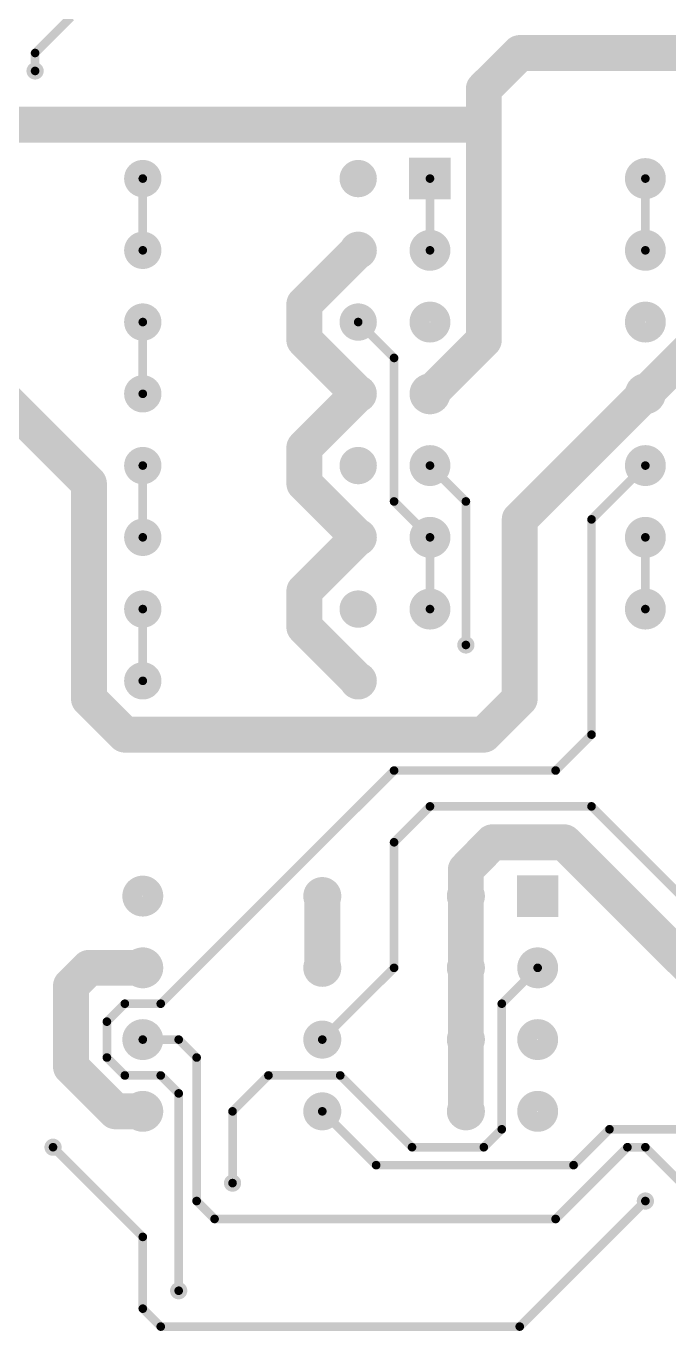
# Model space of a CAD drawing. Extents: x 0.24 to 7.39, y 0.21 to 4.62.
# Drawn here: x 3.933 to 4.829, y 0.215 to 2.034 of the extents above; entities that cross this region are included whole.
import ezdxf

# ---------------------------------------------------------------- set-up
doc = ezdxf.new("R2010")
doc.units = 0

msp = doc.modelspace()

# ---------------------------------------------------------------- linework, layer by layer
at = {"layer": 'BOT'}
for points, const_width in [([(3.996, 2.046), (3.946, 1.996)], 0.012), ([(4.571, 1.946), (4.621, 1.996)], 0.05), ([(4.621, 1.996), (5.446, 1.996)], 0.05), ([(3.946, 1.996), (3.946, 1.971)], 0.012), ([(4.571, 1.896), (4.571, 1.946)], 0.05), ([(3.871, 1.896), (4.571, 1.896)], 0.05), ([(4.571, 1.896), (4.571, 1.596)], 0.05), ([(4.571, 1.596), (4.571, 1.896)], 0.05), ([(4.096, 1.721), (4.096, 1.821)], 0.012), ([(4.496, 1.721), (4.496, 1.821)], 0.012), ([(4.796, 1.721), (4.796, 1.821)], 0.012), ([(4.396, 1.721), (4.321, 1.646)], 0.05), ([(4.321, 1.646), (4.321, 1.596)], 0.05), ([(4.921, 1.646), (4.796, 1.521)], 0.05), ([(4.096, 1.521), (4.096, 1.621)], 0.012), ([(4.321, 1.596), (4.396, 1.521)], 0.05), ([(4.396, 1.621), (4.446, 1.571)], 0.012), ([(4.571, 1.596), (4.496, 1.521)], 0.05), ([(4.496, 1.521), (4.571, 1.596)], 0.05), ([(4.446, 1.571), (4.446, 1.371)], 0.012), ([(4.021, 1.396), (3.896, 1.521)], 0.05), ([(4.396, 1.521), (4.321, 1.446)], 0.05), ([(4.796, 1.521), (4.621, 1.346)], 0.05), ([(4.321, 1.446), (4.321, 1.396)], 0.05), ([(4.021, 1.096), (4.021, 1.396)], 0.05), ([(4.096, 1.321), (4.096, 1.421)], 0.012), ([(4.321, 1.396), (4.396, 1.321)], 0.05), ([(4.546, 1.371), (4.496, 1.421)], 0.012), ([(4.796, 1.421), (4.721, 1.346)], 0.012), ([(4.446, 1.371), (4.496, 1.321)], 0.012), ([(4.546, 1.171), (4.546, 1.371)], 0.012), ([(4.621, 1.346), (4.621, 1.096)], 0.05), ([(4.396, 1.321), (4.321, 1.246)], 0.05), ([(4.721, 1.346), (4.721, 1.046)], 0.012), ([(4.496, 1.221), (4.496, 1.321)], 0.012), ([(4.796, 1.221), (4.796, 1.321)], 0.012), ([(4.321, 1.246), (4.321, 1.196)], 0.05), ([(4.096, 1.121), (4.096, 1.221)], 0.012), ([(4.321, 1.196), (4.396, 1.121)], 0.05), ([(4.071, 1.046), (4.021, 1.096)], 0.05), ([(4.621, 1.096), (4.571, 1.046)], 0.05), ([(4.571, 1.046), (4.071, 1.046)], 0.05), ([(4.721, 1.046), (4.671, 0.996)], 0.012), ([(4.446, 0.996), (4.121, 0.671)], 0.012), ([(4.671, 0.996), (4.446, 0.996)], 0.012), ([(4.446, 0.896), (4.496, 0.946)], 0.012), ([(4.496, 0.946), (4.721, 0.946)], 0.012), ([(4.721, 0.946), (4.846, 0.821)], 0.012), ([(4.583, 0.896), (4.546, 0.858)], 0.05), ([(4.683, 0.896), (4.583, 0.896)], 0.05), ([(4.858, 0.721), (4.683, 0.896)], 0.05), ([(4.446, 0.721), (4.446, 0.896)], 0.012), ([(4.546, 0.858), (4.546, 0.821)], 0.05), ([(4.346, 0.721), (4.346, 0.821)], 0.05), ([(4.546, 0.721), (4.546, 0.821)], 0.05), ([(3.996, 0.696), (4.021, 0.721)], 0.05), ([(4.021, 0.721), (4.096, 0.721)], 0.05), ([(4.546, 0.621), (4.546, 0.721)], 0.05), ([(3.996, 0.583), (3.996, 0.696)], 0.05), ([(4.346, 0.621), (4.446, 0.721)], 0.012), ([(4.646, 0.721), (4.596, 0.671)], 0.012), ([(4.071, 0.671), (4.046, 0.646)], 0.012), ([(4.121, 0.671), (4.071, 0.671)], 0.012), ([(4.596, 0.671), (4.596, 0.496)], 0.012), ([(4.046, 0.646), (4.046, 0.596)], 0.012), ([(4.546, 0.521), (4.546, 0.621)], 0.05), ([(4.096, 0.621), (4.146, 0.621)], 0.012), ([(4.146, 0.621), (4.171, 0.596)], 0.012), ([(4.058, 0.521), (3.996, 0.583)], 0.05), ([(4.046, 0.596), (4.071, 0.571)], 0.012), ([(4.171, 0.596), (4.171, 0.396)], 0.012), ([(4.071, 0.571), (4.121, 0.571)], 0.012), ([(4.121, 0.571), (4.146, 0.546)], 0.012), ([(4.271, 0.571), (4.221, 0.521)], 0.012), ([(4.371, 0.571), (4.271, 0.571)], 0.012), ([(4.471, 0.471), (4.371, 0.571)], 0.012), ([(4.096, 0.521), (4.058, 0.521)], 0.05), ([(4.146, 0.546), (4.146, 0.271)], 0.012), ([(4.221, 0.521), (4.221, 0.421)], 0.012), ([(4.346, 0.521), (4.421, 0.446)], 0.012), ([(4.596, 0.496), (4.571, 0.471)], 0.012), ([(4.696, 0.446), (4.746, 0.496)], 0.012), ([(4.746, 0.496), (4.871, 0.496)], 0.012), ([(4.096, 0.346), (3.971, 0.471)], 0.012), ([(4.571, 0.471), (4.471, 0.471)], 0.012), ([(4.671, 0.371), (4.771, 0.471)], 0.012), ([(4.771, 0.471), (4.796, 0.471)], 0.012), ([(4.796, 0.471), (4.846, 0.421)], 0.012), ([(4.421, 0.446), (4.696, 0.446)], 0.012), ([(4.171, 0.396), (4.196, 0.371)], 0.012), ([(4.796, 0.396), (4.621, 0.221)], 0.012), ([(4.196, 0.371), (4.671, 0.371)], 0.012), ([(4.096, 0.246), (4.096, 0.346)], 0.012), ([(4.121, 0.221), (4.096, 0.246)], 0.012), ([(4.621, 0.221), (4.121, 0.221)], 0.012)]:
    msp.add_lwpolyline(points, dxfattribs=dict(at, const_width=const_width))
for points, const_width in [([(4.6085, 1.996, 1), (4.6335, 1.996, 1)], 0.025), ([(4.6085, 1.996, 1), (4.6335, 1.996, 1)], 0.025), ([(3.943, 1.996, 1), (3.949, 1.996, 1)], 0.006), ([(3.943, 1.996, 1), (3.949, 1.996, 1)], 0.006), ([(3.94, 1.971, 1), (3.952, 1.971, 1)], 0.012), ([(3.943, 1.971, 1), (3.949, 1.971, 1)], 0.006), ([(4.5585, 1.946, 1), (4.5835, 1.946, 1)], 0.025), ([(4.5585, 1.946, 1), (4.5835, 1.946, 1)], 0.025), ([(4.5585, 1.896, 1), (4.5835, 1.896, 1)], 0.025), ([(4.5585, 1.896, 1), (4.5835, 1.896, 1)], 0.025), ([(4.5585, 1.896, 1), (4.5835, 1.896, 1)], 0.025), ([(4.5585, 1.896, 1), (4.5835, 1.896, 1)], 0.025), ([(4.083, 1.821, 1), (4.109, 1.821, 1)], 0.026), ([(4.383, 1.821, 1), (4.409, 1.821, 1)], 0.026), ([(4.782, 1.821, 1), (4.81, 1.821, 1)], 0.029), ([(4.093, 1.821, 1), (4.099, 1.821, 1)], 0.006), ([(4.493, 1.821, 1), (4.499, 1.821, 1)], 0.006), ([(4.793, 1.821, 1), (4.799, 1.821, 1)], 0.006), ([(4.083, 1.721, 1), (4.109, 1.721, 1)], 0.026), ([(4.383, 1.721, 1), (4.409, 1.721, 1)], 0.026), ([(4.3835, 1.721, 1), (4.4085, 1.721, 1)], 0.025), ([(4.482, 1.721, 1), (4.51, 1.721, 1)], 0.029), ([(4.782, 1.721, 1), (4.81, 1.721, 1)], 0.029), ([(4.093, 1.721, 1), (4.099, 1.721, 1)], 0.006), ([(4.493, 1.721, 1), (4.499, 1.721, 1)], 0.006), ([(4.793, 1.721, 1), (4.799, 1.721, 1)], 0.006), ([(4.3085, 1.646, 1), (4.3335, 1.646, 1)], 0.025), ([(4.3085, 1.646, 1), (4.3335, 1.646, 1)], 0.025), ([(4.083, 1.621, 1), (4.109, 1.621, 1)], 0.026), ([(4.383, 1.621, 1), (4.409, 1.621, 1)], 0.026), ([(4.482, 1.621, 1), (4.51, 1.621, 1)], 0.029), ([(4.782, 1.621, 1), (4.81, 1.621, 1)], 0.029), ([(4.093, 1.621, 1), (4.099, 1.621, 1)], 0.006), ([(4.3085, 1.596, 1), (4.3335, 1.596, 1)], 0.025), ([(4.3085, 1.596, 1), (4.3335, 1.596, 1)], 0.025), ([(4.393, 1.621, 1), (4.399, 1.621, 1)], 0.006), ([(4.5585, 1.596, 1), (4.5835, 1.596, 1)], 0.025), ([(4.5585, 1.596, 1), (4.5835, 1.596, 1)], 0.025), ([(4.5585, 1.596, 1), (4.5835, 1.596, 1)], 0.025), ([(4.5585, 1.596, 1), (4.5835, 1.596, 1)], 0.025), ([(4.443, 1.571, 1), (4.449, 1.571, 1)], 0.006), ([(4.443, 1.571, 1), (4.449, 1.571, 1)], 0.006), ([(4.083, 1.521, 1), (4.109, 1.521, 1)], 0.026), ([(4.383, 1.521, 1), (4.409, 1.521, 1)], 0.026), ([(4.3835, 1.521, 1), (4.4085, 1.521, 1)], 0.025), ([(4.3835, 1.521, 1), (4.4085, 1.521, 1)], 0.025), ([(4.482, 1.521, 1), (4.51, 1.521, 1)], 0.029), ([(4.4835, 1.521, 1), (4.5085, 1.521, 1)], 0.025), ([(4.4835, 1.521, 1), (4.5085, 1.521, 1)], 0.025), ([(4.782, 1.521, 1), (4.81, 1.521, 1)], 0.029), ([(4.7835, 1.521, 1), (4.8085, 1.521, 1)], 0.025), ([(4.7835, 1.521, 1), (4.8085, 1.521, 1)], 0.025), ([(4.093, 1.521, 1), (4.099, 1.521, 1)], 0.006), ([(4.3085, 1.446, 1), (4.3335, 1.446, 1)], 0.025), ([(4.3085, 1.446, 1), (4.3335, 1.446, 1)], 0.025), ([(4.083, 1.421, 1), (4.109, 1.421, 1)], 0.026), ([(4.383, 1.421, 1), (4.409, 1.421, 1)], 0.026), ([(4.482, 1.421, 1), (4.51, 1.421, 1)], 0.029), ([(4.782, 1.421, 1), (4.81, 1.421, 1)], 0.029), ([(4.0085, 1.396, 1), (4.0335, 1.396, 1)], 0.025), ([(4.0085, 1.396, 1), (4.0335, 1.396, 1)], 0.025), ([(4.093, 1.421, 1), (4.099, 1.421, 1)], 0.006), ([(4.3085, 1.396, 1), (4.3335, 1.396, 1)], 0.025), ([(4.3085, 1.396, 1), (4.3335, 1.396, 1)], 0.025), ([(4.493, 1.421, 1), (4.499, 1.421, 1)], 0.006), ([(4.793, 1.421, 1), (4.799, 1.421, 1)], 0.006), ([(4.443, 1.371, 1), (4.449, 1.371, 1)], 0.006), ([(4.443, 1.371, 1), (4.449, 1.371, 1)], 0.006), ([(4.543, 1.371, 1), (4.549, 1.371, 1)], 0.006), ([(4.543, 1.371, 1), (4.549, 1.371, 1)], 0.006), ([(4.6085, 1.346, 1), (4.6335, 1.346, 1)], 0.025), ([(4.6085, 1.346, 1), (4.6335, 1.346, 1)], 0.025), ([(4.083, 1.321, 1), (4.109, 1.321, 1)], 0.026), ([(4.383, 1.321, 1), (4.409, 1.321, 1)], 0.026), ([(4.3835, 1.321, 1), (4.4085, 1.321, 1)], 0.025), ([(4.3835, 1.321, 1), (4.4085, 1.321, 1)], 0.025), ([(4.482, 1.321, 1), (4.51, 1.321, 1)], 0.029), ([(4.718, 1.346, 1), (4.724, 1.346, 1)], 0.006), ([(4.718, 1.346, 1), (4.724, 1.346, 1)], 0.006), ([(4.782, 1.321, 1), (4.81, 1.321, 1)], 0.029), ([(4.093, 1.321, 1), (4.099, 1.321, 1)], 0.006), ([(4.493, 1.321, 1), (4.499, 1.321, 1)], 0.006), ([(4.493, 1.321, 1), (4.499, 1.321, 1)], 0.006), ([(4.793, 1.321, 1), (4.799, 1.321, 1)], 0.006), ([(4.3085, 1.246, 1), (4.3335, 1.246, 1)], 0.025), ([(4.3085, 1.246, 1), (4.3335, 1.246, 1)], 0.025), ([(4.083, 1.221, 1), (4.109, 1.221, 1)], 0.026), ([(4.383, 1.221, 1), (4.409, 1.221, 1)], 0.026), ([(4.482, 1.221, 1), (4.51, 1.221, 1)], 0.029), ([(4.782, 1.221, 1), (4.81, 1.221, 1)], 0.029), ([(4.093, 1.221, 1), (4.099, 1.221, 1)], 0.006), ([(4.3085, 1.196, 1), (4.3335, 1.196, 1)], 0.025), ([(4.3085, 1.196, 1), (4.3335, 1.196, 1)], 0.025), ([(4.493, 1.221, 1), (4.499, 1.221, 1)], 0.006), ([(4.793, 1.221, 1), (4.799, 1.221, 1)], 0.006), ([(4.54, 1.171, 1), (4.552, 1.171, 1)], 0.012), ([(4.543, 1.171, 1), (4.549, 1.171, 1)], 0.006), ([(4.083, 1.121, 1), (4.109, 1.121, 1)], 0.026), ([(4.383, 1.121, 1), (4.409, 1.121, 1)], 0.026), ([(4.3835, 1.121, 1), (4.4085, 1.121, 1)], 0.025), ([(4.0085, 1.096, 1), (4.0335, 1.096, 1)], 0.025), ([(4.0085, 1.096, 1), (4.0335, 1.096, 1)], 0.025), ([(4.093, 1.121, 1), (4.099, 1.121, 1)], 0.006), ([(4.6085, 1.096, 1), (4.6335, 1.096, 1)], 0.025), ([(4.6085, 1.096, 1), (4.6335, 1.096, 1)], 0.025), ([(4.0585, 1.046, 1), (4.0835, 1.046, 1)], 0.025), ([(4.0585, 1.046, 1), (4.0835, 1.046, 1)], 0.025), ([(4.5585, 1.046, 1), (4.5835, 1.046, 1)], 0.025), ([(4.5585, 1.046, 1), (4.5835, 1.046, 1)], 0.025), ([(4.718, 1.046, 1), (4.724, 1.046, 1)], 0.006), ([(4.718, 1.046, 1), (4.724, 1.046, 1)], 0.006), ([(4.443, 0.996, 1), (4.449, 0.996, 1)], 0.006), ([(4.443, 0.996, 1), (4.449, 0.996, 1)], 0.006), ([(4.668, 0.996, 1), (4.674, 0.996, 1)], 0.006), ([(4.668, 0.996, 1), (4.674, 0.996, 1)], 0.006), ([(4.493, 0.946, 1), (4.499, 0.946, 1)], 0.006), ([(4.493, 0.946, 1), (4.499, 0.946, 1)], 0.006), ([(4.718, 0.946, 1), (4.724, 0.946, 1)], 0.006), ([(4.718, 0.946, 1), (4.724, 0.946, 1)], 0.006), ([(4.5705, 0.896, 1), (4.5955, 0.896, 1)], 0.025), ([(4.5705, 0.896, 1), (4.5955, 0.896, 1)], 0.025), ([(4.6705, 0.896, 1), (4.6955, 0.896, 1)], 0.025), ([(4.6705, 0.896, 1), (4.6955, 0.896, 1)], 0.025), ([(4.443, 0.896, 1), (4.449, 0.896, 1)], 0.006), ([(4.443, 0.896, 1), (4.449, 0.896, 1)], 0.006), ([(4.5335, 0.858, 1), (4.5585, 0.858, 1)], 0.025), ([(4.5335, 0.858, 1), (4.5585, 0.858, 1)], 0.025), ([(4.082, 0.821, 1), (4.11, 0.821, 1)], 0.029), ([(4.333, 0.821, 1), (4.359, 0.821, 1)], 0.027), ([(4.3335, 0.821, 1), (4.3585, 0.821, 1)], 0.025), ([(4.533, 0.821, 1), (4.559, 0.821, 1)], 0.027), ([(4.5335, 0.821, 1), (4.5585, 0.821, 1)], 0.025), ([(4.5335, 0.821, 1), (4.5585, 0.821, 1)], 0.025), ([(4.0085, 0.721, 1), (4.0335, 0.721, 1)], 0.025), ([(4.0085, 0.721, 1), (4.0335, 0.721, 1)], 0.025), ([(4.082, 0.721, 1), (4.11, 0.721, 1)], 0.029), ([(4.0835, 0.721, 1), (4.1085, 0.721, 1)], 0.025), ([(4.333, 0.721, 1), (4.359, 0.721, 1)], 0.027), ([(4.3335, 0.721, 1), (4.3585, 0.721, 1)], 0.025), ([(4.533, 0.721, 1), (4.559, 0.721, 1)], 0.027), ([(4.5335, 0.721, 1), (4.5585, 0.721, 1)], 0.025), ([(4.5335, 0.721, 1), (4.5585, 0.721, 1)], 0.025), ([(4.632, 0.721, 1), (4.66, 0.721, 1)], 0.029), ([(3.9835, 0.696, 1), (4.0085, 0.696, 1)], 0.025), ([(3.9835, 0.696, 1), (4.0085, 0.696, 1)], 0.025), ([(4.443, 0.721, 1), (4.449, 0.721, 1)], 0.006), ([(4.443, 0.721, 1), (4.449, 0.721, 1)], 0.006), ([(4.643, 0.721, 1), (4.649, 0.721, 1)], 0.006), ([(4.068, 0.671, 1), (4.074, 0.671, 1)], 0.006), ([(4.068, 0.671, 1), (4.074, 0.671, 1)], 0.006), ([(4.118, 0.671, 1), (4.124, 0.671, 1)], 0.006), ([(4.118, 0.671, 1), (4.124, 0.671, 1)], 0.006), ([(4.593, 0.671, 1), (4.599, 0.671, 1)], 0.006), ([(4.593, 0.671, 1), (4.599, 0.671, 1)], 0.006), ([(4.043, 0.646, 1), (4.049, 0.646, 1)], 0.006), ([(4.043, 0.646, 1), (4.049, 0.646, 1)], 0.006), ([(4.082, 0.621, 1), (4.11, 0.621, 1)], 0.029), ([(4.333, 0.621, 1), (4.359, 0.621, 1)], 0.027), ([(4.533, 0.621, 1), (4.559, 0.621, 1)], 0.027), ([(4.5335, 0.621, 1), (4.5585, 0.621, 1)], 0.025), ([(4.5335, 0.621, 1), (4.5585, 0.621, 1)], 0.025), ([(4.632, 0.621, 1), (4.66, 0.621, 1)], 0.029), ([(4.093, 0.621, 1), (4.099, 0.621, 1)], 0.006), ([(4.143, 0.621, 1), (4.149, 0.621, 1)], 0.006), ([(4.143, 0.621, 1), (4.149, 0.621, 1)], 0.006), ([(4.343, 0.621, 1), (4.349, 0.621, 1)], 0.006), ([(3.9835, 0.583, 1), (4.0085, 0.583, 1)], 0.025), ([(3.9835, 0.583, 1), (4.0085, 0.583, 1)], 0.025), ([(4.043, 0.596, 1), (4.049, 0.596, 1)], 0.006), ([(4.043, 0.596, 1), (4.049, 0.596, 1)], 0.006), ([(4.168, 0.596, 1), (4.174, 0.596, 1)], 0.006), ([(4.168, 0.596, 1), (4.174, 0.596, 1)], 0.006), ([(4.068, 0.571, 1), (4.074, 0.571, 1)], 0.006), ([(4.068, 0.571, 1), (4.074, 0.571, 1)], 0.006), ([(4.118, 0.571, 1), (4.124, 0.571, 1)], 0.006), ([(4.118, 0.571, 1), (4.124, 0.571, 1)], 0.006), ([(4.268, 0.571, 1), (4.274, 0.571, 1)], 0.006), ([(4.268, 0.571, 1), (4.274, 0.571, 1)], 0.006), ([(4.368, 0.571, 1), (4.374, 0.571, 1)], 0.006), ([(4.368, 0.571, 1), (4.374, 0.571, 1)], 0.006), ([(4.0455, 0.521, 1), (4.0705, 0.521, 1)], 0.025), ([(4.0455, 0.521, 1), (4.0705, 0.521, 1)], 0.025), ([(4.082, 0.521, 1), (4.11, 0.521, 1)], 0.029), ([(4.0835, 0.521, 1), (4.1085, 0.521, 1)], 0.025), ([(4.143, 0.546, 1), (4.149, 0.546, 1)], 0.006), ([(4.143, 0.546, 1), (4.149, 0.546, 1)], 0.006), ([(4.333, 0.521, 1), (4.359, 0.521, 1)], 0.027), ([(4.533, 0.521, 1), (4.559, 0.521, 1)], 0.027), ([(4.5335, 0.521, 1), (4.5585, 0.521, 1)], 0.025), ([(4.632, 0.521, 1), (4.66, 0.521, 1)], 0.029), ([(4.218, 0.521, 1), (4.224, 0.521, 1)], 0.006), ([(4.218, 0.521, 1), (4.224, 0.521, 1)], 0.006), ([(4.343, 0.521, 1), (4.349, 0.521, 1)], 0.006), ([(4.593, 0.496, 1), (4.599, 0.496, 1)], 0.006), ([(4.593, 0.496, 1), (4.599, 0.496, 1)], 0.006), ([(4.743, 0.496, 1), (4.749, 0.496, 1)], 0.006), ([(4.743, 0.496, 1), (4.749, 0.496, 1)], 0.006), ([(3.965, 0.471, 1), (3.977, 0.471, 1)], 0.012), ([(3.968, 0.471, 1), (3.974, 0.471, 1)], 0.006), ([(4.468, 0.471, 1), (4.474, 0.471, 1)], 0.006), ([(4.468, 0.471, 1), (4.474, 0.471, 1)], 0.006), ([(4.568, 0.471, 1), (4.574, 0.471, 1)], 0.006), ([(4.568, 0.471, 1), (4.574, 0.471, 1)], 0.006), ([(4.768, 0.471, 1), (4.774, 0.471, 1)], 0.006), ([(4.768, 0.471, 1), (4.774, 0.471, 1)], 0.006), ([(4.793, 0.471, 1), (4.799, 0.471, 1)], 0.006), ([(4.793, 0.471, 1), (4.799, 0.471, 1)], 0.006), ([(4.418, 0.446, 1), (4.424, 0.446, 1)], 0.006), ([(4.418, 0.446, 1), (4.424, 0.446, 1)], 0.006), ([(4.693, 0.446, 1), (4.699, 0.446, 1)], 0.006), ([(4.693, 0.446, 1), (4.699, 0.446, 1)], 0.006), ([(4.215, 0.421, 1), (4.227, 0.421, 1)], 0.012), ([(4.218, 0.421, 1), (4.224, 0.421, 1)], 0.006), ([(4.168, 0.396, 1), (4.174, 0.396, 1)], 0.006), ([(4.168, 0.396, 1), (4.174, 0.396, 1)], 0.006), ([(4.79, 0.396, 1), (4.802, 0.396, 1)], 0.012), ([(4.793, 0.396, 1), (4.799, 0.396, 1)], 0.006), ([(4.193, 0.371, 1), (4.199, 0.371, 1)], 0.006), ([(4.193, 0.371, 1), (4.199, 0.371, 1)], 0.006), ([(4.668, 0.371, 1), (4.674, 0.371, 1)], 0.006), ([(4.668, 0.371, 1), (4.674, 0.371, 1)], 0.006), ([(4.093, 0.346, 1), (4.099, 0.346, 1)], 0.006), ([(4.093, 0.346, 1), (4.099, 0.346, 1)], 0.006), ([(4.14, 0.271, 1), (4.152, 0.271, 1)], 0.012), ([(4.143, 0.271, 1), (4.149, 0.271, 1)], 0.006), ([(4.093, 0.246, 1), (4.099, 0.246, 1)], 0.006), ([(4.093, 0.246, 1), (4.099, 0.246, 1)], 0.006), ([(4.118, 0.221, 1), (4.124, 0.221, 1)], 0.006), ([(4.118, 0.221, 1), (4.124, 0.221, 1)], 0.006), ([(4.618, 0.221, 1), (4.624, 0.221, 1)], 0.006), ([(4.618, 0.221, 1), (4.624, 0.221, 1)], 0.006)]:
    msp.add_lwpolyline(points, format="xyb", close=True, dxfattribs=dict(at, const_width=const_width))
for points in [[(4.467, 1.792), (4.525, 1.792), (4.467, 1.85), (4.525, 1.85)], [(4.617, 0.792), (4.675, 0.792), (4.617, 0.85), (4.675, 0.85)]]:
    msp.add_solid(points, dxfattribs=at)

doc.saveas('drawing.dxf')
